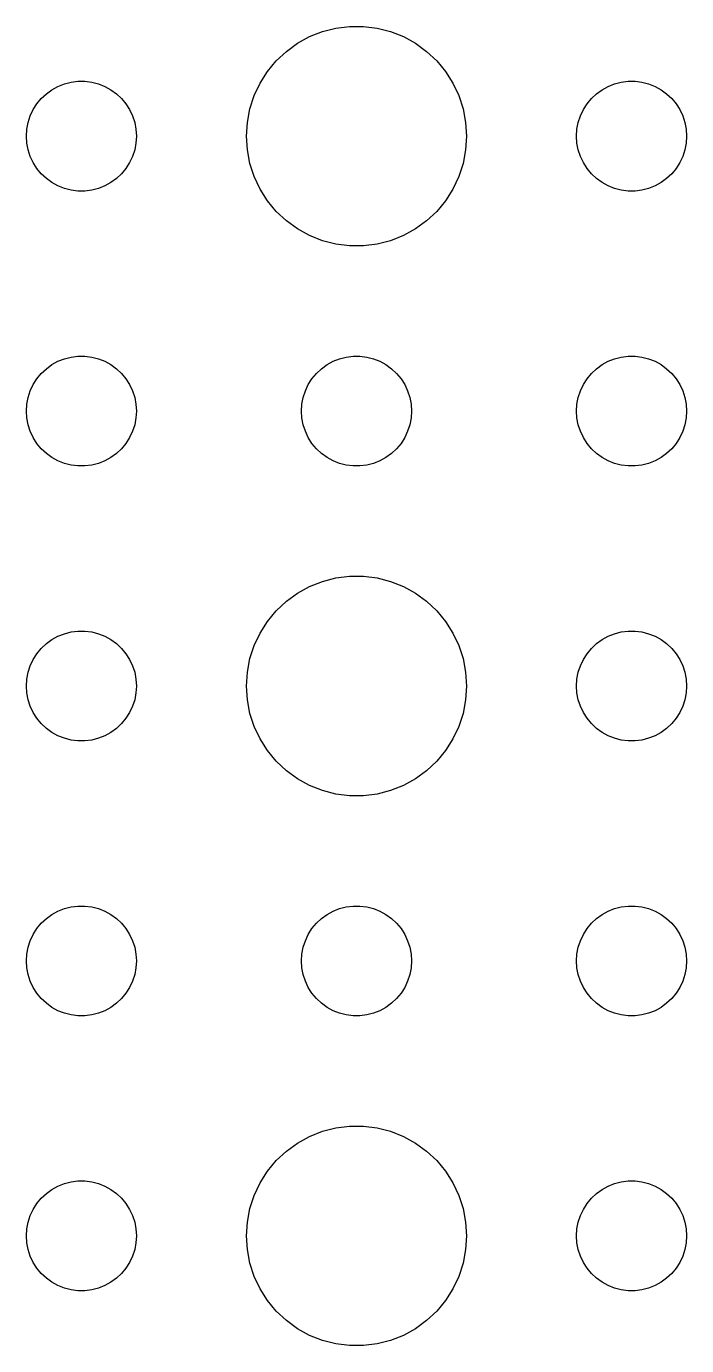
# Model space of a CAD drawing. Header units: metres. Extents: x -142 to 142, y -142 to 142.
# Drawn here: x -114 to -96, y -2.99 to 32.99 of the extents above; entities that cross this region are included whole.
import ezdxf

# ---------------------------------------------------------------- set-up
doc = ezdxf.new("R2010")
doc.units = ezdxf.units.M

msp = doc.modelspace()

# ---------------------------------------------------------------- linework, layer by layer
for p, q in [((-106.277, 32.7145), (-105.927, 32.8532)), ((-105.927, 32.8532), (-105.562, 32.9469)), ((-105.562, 32.9469), (-105.188, 32.9941)), ((-105.188, 32.9941), (-104.812, 32.9941)), ((-104.812, 32.9941), (-104.438, 32.9469)), ((-104.438, 32.9469), (-104.073, 32.8532)), ((-104.073, 32.8532), (-103.723, 32.7145)), ((-106.912, 32.3115), (-106.607, 32.533)), ((-106.607, 32.533), (-106.277, 32.7145)), ((-103.723, 32.7145), (-103.393, 32.533)), ((-103.393, 32.533), (-103.088, 32.3115)), ((-107.427, 31.7634), (-107.187, 32.0536)), ((-107.187, 32.0536), (-106.912, 32.3115)), ((-103.088, 32.3115), (-102.813, 32.0536)), ((-102.813, 32.0536), (-102.573, 31.7634)), ((-107.629, 31.4453), (-107.427, 31.7634)), ((-102.573, 31.7634), (-102.371, 31.4453)), ((-113.304, 31.2665), (-113.139, 31.3572)), ((-113.139, 31.3572), (-112.964, 31.4266)), ((-112.964, 31.4266), (-112.781, 31.4734)), ((-112.781, 31.4734), (-112.594, 31.497)), ((-112.594, 31.497), (-112.406, 31.497)), ((-112.406, 31.497), (-112.219, 31.4734)), ((-112.219, 31.4734), (-112.036, 31.4266)), ((-112.036, 31.4266), (-111.861, 31.3572)), ((-111.861, 31.3572), (-111.696, 31.2665)), ((-107.789, 31.1044), (-107.629, 31.4453)), ((-102.371, 31.4453), (-102.211, 31.1044)), ((-98.3037, 31.2665), (-98.1387, 31.3572)), ((-98.1387, 31.3572), (-97.9635, 31.4266)), ((-97.9635, 31.4266), (-97.7811, 31.4734)), ((-97.7811, 31.4734), (-97.5942, 31.497)), ((-97.5942, 31.497), (-97.4058, 31.497)), ((-97.4058, 31.497), (-97.2189, 31.4734)), ((-97.2189, 31.4734), (-97.0365, 31.4266)), ((-97.0365, 31.4266), (-96.8613, 31.3572)), ((-96.8613, 31.3572), (-96.6963, 31.2665)), ((-113.714, 30.8817), (-113.593, 31.0268)), ((-113.593, 31.0268), (-113.456, 31.1558)), ((-113.456, 31.1558), (-113.304, 31.2665)), ((-111.696, 31.2665), (-111.544, 31.1558)), ((-111.544, 31.1558), (-111.407, 31.0268)), ((-111.407, 31.0268), (-111.286, 30.8817)), ((-107.906, 30.7461), (-107.789, 31.1044)), ((-102.211, 31.1044), (-102.094, 30.7461)), ((-98.7135, 30.8817), (-98.5934, 31.0268)), ((-98.5934, 31.0268), (-98.4561, 31.1558)), ((-98.4561, 31.1558), (-98.3037, 31.2665)), ((-96.6963, 31.2665), (-96.5439, 31.1558)), ((-96.5439, 31.1558), (-96.4065, 31.0268)), ((-96.4065, 31.0268), (-96.2865, 30.8817)), ((-113.895, 30.5522), (-113.814, 30.7226)), ((-113.814, 30.7226), (-113.714, 30.8817)), ((-111.286, 30.8817), (-111.186, 30.7226)), ((-111.186, 30.7226), (-111.105, 30.5522)), ((-107.976, 30.376), (-107.906, 30.7461)), ((-102.094, 30.7461), (-102.024, 30.376)), ((-98.8947, 30.5522), (-98.8145, 30.7226)), ((-98.8145, 30.7226), (-98.7135, 30.8817)), ((-96.2865, 30.8817), (-96.1855, 30.7226)), ((-96.1855, 30.7226), (-96.1053, 30.5522)), ((-113.988, 30.188), (-113.953, 30.373)), ((-113.953, 30.373), (-113.895, 30.5522)), ((-111.105, 30.5522), (-111.047, 30.373)), ((-111.047, 30.373), (-111.012, 30.188)), ((-108, 30), (-107.976, 30.376)), ((-102.024, 30.376), (-102, 30)), ((-98.9882, 30.188), (-98.9529, 30.373)), ((-98.9529, 30.373), (-98.8947, 30.5522)), ((-96.1053, 30.5522), (-96.0471, 30.373)), ((-96.0471, 30.373), (-96.0118, 30.188)), ((-114, 30), (-113.988, 30.188)), ((-113.988, 29.812), (-114, 30)), ((-111.012, 30.188), (-111, 30)), ((-111, 30), (-111.012, 29.812)), ((-107.976, 29.624), (-108, 30)), ((-102, 30), (-102.024, 29.624)), ((-99, 30), (-98.9882, 30.188)), ((-98.9882, 29.812), (-99, 30)), ((-96.0118, 30.188), (-96, 30)), ((-96, 30), (-96.0118, 29.812)), ((-113.953, 29.627), (-113.988, 29.812)), ((-113.895, 29.4478), (-113.953, 29.627)), ((-111.047, 29.627), (-111.105, 29.4478)), ((-111.012, 29.812), (-111.047, 29.627)), ((-107.906, 29.2539), (-107.976, 29.624)), ((-102.024, 29.624), (-102.094, 29.2539)), ((-98.9529, 29.627), (-98.9882, 29.812)), ((-98.8947, 29.4478), (-98.9529, 29.627)), ((-96.0471, 29.627), (-96.1053, 29.4478)), ((-96.0118, 29.812), (-96.0471, 29.627)), ((-113.814, 29.2774), (-113.895, 29.4478)), ((-113.714, 29.1183), (-113.814, 29.2774)), ((-111.186, 29.2774), (-111.286, 29.1183)), ((-111.105, 29.4478), (-111.186, 29.2774)), ((-107.789, 28.8956), (-107.906, 29.2539)), ((-102.094, 29.2539), (-102.211, 28.8956)), ((-98.8145, 29.2774), (-98.8947, 29.4478)), ((-98.7135, 29.1183), (-98.8145, 29.2774)), ((-96.1855, 29.2774), (-96.2865, 29.1183)), ((-96.1053, 29.4478), (-96.1855, 29.2774)), ((-113.593, 28.9732), (-113.714, 29.1183)), ((-113.456, 28.8442), (-113.593, 28.9732)), ((-113.304, 28.7335), (-113.456, 28.8442)), ((-111.544, 28.8442), (-111.696, 28.7335)), ((-111.407, 28.9732), (-111.544, 28.8442)), ((-111.286, 29.1183), (-111.407, 28.9732)), ((-107.629, 28.5547), (-107.789, 28.8956)), ((-102.211, 28.8956), (-102.371, 28.5547)), ((-98.5934, 28.9732), (-98.7135, 29.1183)), ((-98.4561, 28.8442), (-98.5934, 28.9732)), ((-98.3037, 28.7335), (-98.4561, 28.8442)), ((-96.5439, 28.8442), (-96.6963, 28.7335)), ((-96.4065, 28.9732), (-96.5439, 28.8442)), ((-96.2865, 29.1183), (-96.4065, 28.9732)), ((-113.139, 28.6427), (-113.304, 28.7335)), ((-112.964, 28.5734), (-113.139, 28.6427)), ((-112.781, 28.5266), (-112.964, 28.5734)), ((-112.594, 28.503), (-112.781, 28.5266)), ((-112.406, 28.503), (-112.594, 28.503)), ((-112.219, 28.5266), (-112.406, 28.503)), ((-112.036, 28.5734), (-112.219, 28.5266)), ((-111.861, 28.6427), (-112.036, 28.5734)), ((-111.696, 28.7335), (-111.861, 28.6427)), ((-107.427, 28.2366), (-107.629, 28.5547)), ((-102.371, 28.5547), (-102.573, 28.2366)), ((-98.1387, 28.6427), (-98.3037, 28.7335)), ((-97.9635, 28.5734), (-98.1387, 28.6427)), ((-97.7811, 28.5266), (-97.9635, 28.5734)), ((-97.5942, 28.503), (-97.7811, 28.5266)), ((-97.4058, 28.503), (-97.5942, 28.503)), ((-97.2189, 28.5266), (-97.4058, 28.503)), ((-97.0365, 28.5734), (-97.2189, 28.5266)), ((-96.8613, 28.6427), (-97.0365, 28.5734)), ((-96.6963, 28.7335), (-96.8613, 28.6427)), ((-107.187, 27.9464), (-107.427, 28.2366)), ((-102.573, 28.2366), (-102.813, 27.9464)), ((-106.912, 27.6884), (-107.187, 27.9464)), ((-102.813, 27.9464), (-103.088, 27.6884)), ((-106.607, 27.467), (-106.912, 27.6884)), ((-106.277, 27.2855), (-106.607, 27.467)), ((-103.393, 27.467), (-103.723, 27.2855)), ((-103.088, 27.6884), (-103.393, 27.467)), ((-105.927, 27.1468), (-106.277, 27.2855)), ((-105.562, 27.0531), (-105.927, 27.1468)), ((-105.188, 27.0059), (-105.562, 27.0531)), ((-104.812, 27.0059), (-105.188, 27.0059)), ((-104.438, 27.0531), (-104.812, 27.0059)), ((-104.073, 27.1468), (-104.438, 27.0531)), ((-103.723, 27.2855), (-104.073, 27.1468)), ((-113.456, 23.6558), (-113.304, 23.7665)), ((-113.304, 23.7665), (-113.139, 23.8572)), ((-113.139, 23.8572), (-112.964, 23.9266)), ((-112.964, 23.9266), (-112.781, 23.9734)), ((-112.781, 23.9734), (-112.594, 23.997)), ((-112.594, 23.997), (-112.406, 23.997)), ((-112.406, 23.997), (-112.219, 23.9734)), ((-112.219, 23.9734), (-112.036, 23.9266)), ((-112.036, 23.9266), (-111.861, 23.8572)), ((-111.861, 23.8572), (-111.696, 23.7665)), ((-111.696, 23.7665), (-111.544, 23.6558)), ((-105.956, 23.6558), (-105.804, 23.7665)), ((-105.804, 23.7665), (-105.639, 23.8572)), ((-105.639, 23.8572), (-105.464, 23.9266)), ((-105.464, 23.9266), (-105.281, 23.9734)), ((-105.281, 23.9734), (-105.094, 23.997)), ((-105.094, 23.997), (-104.906, 23.997)), ((-104.906, 23.997), (-104.719, 23.9734)), ((-104.719, 23.9734), (-104.536, 23.9266)), ((-104.536, 23.9266), (-104.361, 23.8572)), ((-104.361, 23.8572), (-104.196, 23.7665)), ((-104.196, 23.7665), (-104.044, 23.6558)), ((-98.4561, 23.6558), (-98.3037, 23.7665)), ((-98.3037, 23.7665), (-98.1387, 23.8572)), ((-98.1387, 23.8572), (-97.9635, 23.9266)), ((-97.9635, 23.9266), (-97.7811, 23.9734)), ((-97.7811, 23.9734), (-97.5942, 23.997)), ((-97.5942, 23.997), (-97.4058, 23.997)), ((-97.4058, 23.997), (-97.2189, 23.9734)), ((-97.2189, 23.9734), (-97.0365, 23.9266)), ((-97.0365, 23.9266), (-96.8613, 23.8572)), ((-96.8613, 23.8572), (-96.6963, 23.7665)), ((-96.6963, 23.7665), (-96.5439, 23.6558)), ((-113.714, 23.3817), (-113.593, 23.5268)), ((-113.593, 23.5268), (-113.456, 23.6558)), ((-111.544, 23.6558), (-111.407, 23.5268)), ((-111.407, 23.5268), (-111.286, 23.3817)), ((-106.214, 23.3817), (-106.093, 23.5268)), ((-106.093, 23.5268), (-105.956, 23.6558)), ((-104.044, 23.6558), (-103.907, 23.5268)), ((-103.907, 23.5268), (-103.786, 23.3817)), ((-98.7135, 23.3817), (-98.5934, 23.5268)), ((-98.5934, 23.5268), (-98.4561, 23.6558)), ((-96.5439, 23.6558), (-96.4065, 23.5268)), ((-96.4065, 23.5268), (-96.2865, 23.3817)), ((-113.953, 22.873), (-113.895, 23.0522)), ((-113.895, 23.0522), (-113.814, 23.2226)), ((-113.814, 23.2226), (-113.714, 23.3817)), ((-111.286, 23.3817), (-111.186, 23.2226)), ((-111.186, 23.2226), (-111.105, 23.0522)), ((-111.105, 23.0522), (-111.047, 22.873)), ((-106.453, 22.873), (-106.395, 23.0522)), ((-106.395, 23.0522), (-106.314, 23.2226)), ((-106.314, 23.2226), (-106.214, 23.3817)), ((-103.786, 23.3817), (-103.686, 23.2226)), ((-103.686, 23.2226), (-103.605, 23.0522)), ((-103.605, 23.0522), (-103.547, 22.873)), ((-98.9529, 22.873), (-98.8947, 23.0522)), ((-98.8947, 23.0522), (-98.8145, 23.2226)), ((-98.8145, 23.2226), (-98.7135, 23.3817)), ((-96.2865, 23.3817), (-96.1855, 23.2226)), ((-96.1855, 23.2226), (-96.1053, 23.0522)), ((-96.1053, 23.0522), (-96.0471, 22.873)), ((-114, 22.5), (-113.988, 22.688)), ((-113.988, 22.688), (-113.953, 22.873)), ((-111.047, 22.873), (-111.012, 22.688)), ((-111.012, 22.688), (-111, 22.5)), ((-106.5, 22.5), (-106.488, 22.688)), ((-106.488, 22.688), (-106.453, 22.873)), ((-103.547, 22.873), (-103.512, 22.688)), ((-103.512, 22.688), (-103.5, 22.5)), ((-99, 22.5), (-98.9882, 22.688)), ((-98.9882, 22.688), (-98.9529, 22.873)), ((-96.0471, 22.873), (-96.0118, 22.688)), ((-96.0118, 22.688), (-96, 22.5)), ((-113.988, 22.312), (-114, 22.5)), ((-111, 22.5), (-111.012, 22.312)), ((-106.488, 22.312), (-106.5, 22.5)), ((-103.5, 22.5), (-103.512, 22.312)), ((-98.9882, 22.312), (-99, 22.5)), ((-96, 22.5), (-96.0118, 22.312)), ((-113.953, 22.127), (-113.988, 22.312)), ((-113.895, 21.9478), (-113.953, 22.127)), ((-111.047, 22.127), (-111.105, 21.9478)), ((-111.012, 22.312), (-111.047, 22.127)), ((-106.453, 22.127), (-106.488, 22.312)), ((-106.395, 21.9478), (-106.453, 22.127)), ((-103.547, 22.127), (-103.605, 21.9478)), ((-103.512, 22.312), (-103.547, 22.127)), ((-98.9529, 22.127), (-98.9882, 22.312)), ((-98.8947, 21.9478), (-98.9529, 22.127)), ((-96.0471, 22.127), (-96.1053, 21.9478)), ((-96.0118, 22.312), (-96.0471, 22.127)), ((-113.814, 21.7774), (-113.895, 21.9478)), ((-113.714, 21.6183), (-113.814, 21.7774)), ((-113.593, 21.4732), (-113.714, 21.6183)), ((-111.286, 21.6183), (-111.407, 21.4732)), ((-111.186, 21.7774), (-111.286, 21.6183)), ((-111.105, 21.9478), (-111.186, 21.7774)), ((-106.314, 21.7774), (-106.395, 21.9478)), ((-106.214, 21.6183), (-106.314, 21.7774)), ((-106.093, 21.4732), (-106.214, 21.6183)), ((-103.786, 21.6183), (-103.907, 21.4732)), ((-103.686, 21.7774), (-103.786, 21.6183)), ((-103.605, 21.9478), (-103.686, 21.7774)), ((-98.8145, 21.7774), (-98.8947, 21.9478)), ((-98.7135, 21.6183), (-98.8145, 21.7774)), ((-98.5934, 21.4732), (-98.7135, 21.6183)), ((-96.2865, 21.6183), (-96.4065, 21.4732)), ((-96.1855, 21.7774), (-96.2865, 21.6183)), ((-96.1053, 21.9478), (-96.1855, 21.7774)), ((-113.456, 21.3442), (-113.593, 21.4732)), ((-113.304, 21.2335), (-113.456, 21.3442)), ((-113.139, 21.1427), (-113.304, 21.2335)), ((-111.696, 21.2335), (-111.861, 21.1427)), ((-111.544, 21.3442), (-111.696, 21.2335)), ((-111.407, 21.4732), (-111.544, 21.3442)), ((-105.956, 21.3442), (-106.093, 21.4732)), ((-105.804, 21.2335), (-105.956, 21.3442)), ((-105.639, 21.1427), (-105.804, 21.2335)), ((-104.196, 21.2335), (-104.361, 21.1427)), ((-104.044, 21.3442), (-104.196, 21.2335)), ((-103.907, 21.4732), (-104.044, 21.3442)), ((-98.4561, 21.3442), (-98.5934, 21.4732)), ((-98.3037, 21.2335), (-98.4561, 21.3442)), ((-98.1387, 21.1427), (-98.3037, 21.2335)), ((-96.6963, 21.2335), (-96.8613, 21.1427)), ((-96.5439, 21.3442), (-96.6963, 21.2335)), ((-96.4065, 21.4732), (-96.5439, 21.3442)), ((-112.964, 21.0734), (-113.139, 21.1427)), ((-112.781, 21.0266), (-112.964, 21.0734)), ((-112.594, 21.003), (-112.781, 21.0266)), ((-112.406, 21.003), (-112.594, 21.003)), ((-112.219, 21.0266), (-112.406, 21.003)), ((-112.036, 21.0734), (-112.219, 21.0266)), ((-111.861, 21.1427), (-112.036, 21.0734)), ((-105.464, 21.0734), (-105.639, 21.1427)), ((-105.281, 21.0266), (-105.464, 21.0734)), ((-105.094, 21.003), (-105.281, 21.0266)), ((-104.906, 21.003), (-105.094, 21.003)), ((-104.719, 21.0266), (-104.906, 21.003)), ((-104.536, 21.0734), (-104.719, 21.0266)), ((-104.361, 21.1427), (-104.536, 21.0734)), ((-97.9635, 21.0734), (-98.1387, 21.1427)), ((-97.7811, 21.0266), (-97.9635, 21.0734)), ((-97.5942, 21.003), (-97.7811, 21.0266)), ((-97.4058, 21.003), (-97.5942, 21.003)), ((-97.2189, 21.0266), (-97.4058, 21.003)), ((-97.0365, 21.0734), (-97.2189, 21.0266)), ((-96.8613, 21.1427), (-97.0365, 21.0734)), ((-105.562, 17.9469), (-105.188, 17.9941)), ((-105.188, 17.9941), (-104.812, 17.9941)), ((-104.812, 17.9941), (-104.438, 17.9469)), ((-106.607, 17.533), (-106.277, 17.7145)), ((-106.277, 17.7145), (-105.927, 17.8532)), ((-105.927, 17.8532), (-105.562, 17.9469)), ((-104.438, 17.9469), (-104.073, 17.8532)), ((-104.073, 17.8532), (-103.723, 17.7145)), ((-103.723, 17.7145), (-103.393, 17.533)), ((-107.187, 17.0536), (-106.912, 17.3115)), ((-106.912, 17.3115), (-106.607, 17.533)), ((-103.393, 17.533), (-103.088, 17.3115)), ((-103.088, 17.3115), (-102.813, 17.0536)), ((-107.427, 16.7634), (-107.187, 17.0536)), ((-102.813, 17.0536), (-102.573, 16.7634)), ((-107.629, 16.4453), (-107.427, 16.7634)), ((-102.573, 16.7634), (-102.371, 16.4453)), ((-113.456, 16.1558), (-113.304, 16.2665)), ((-113.304, 16.2665), (-113.139, 16.3572)), ((-113.139, 16.3572), (-112.964, 16.4266)), ((-112.964, 16.4266), (-112.781, 16.4734)), ((-112.781, 16.4734), (-112.594, 16.497)), ((-112.594, 16.497), (-112.406, 16.497)), ((-112.406, 16.497), (-112.219, 16.4734)), ((-112.219, 16.4734), (-112.036, 16.4266)), ((-112.036, 16.4266), (-111.861, 16.3572)), ((-111.861, 16.3572), (-111.696, 16.2665)), ((-111.696, 16.2665), (-111.544, 16.1558)), ((-107.789, 16.1044), (-107.629, 16.4453)), ((-102.371, 16.4453), (-102.211, 16.1044)), ((-98.4561, 16.1558), (-98.3037, 16.2665)), ((-98.3037, 16.2665), (-98.1387, 16.3572)), ((-98.1387, 16.3572), (-97.9635, 16.4266)), ((-97.9635, 16.4266), (-97.7811, 16.4734)), ((-97.7811, 16.4734), (-97.5942, 16.497)), ((-97.5942, 16.497), (-97.4058, 16.497)), ((-97.4058, 16.497), (-97.2189, 16.4734)), ((-97.2189, 16.4734), (-97.0365, 16.4266)), ((-97.0365, 16.4266), (-96.8613, 16.3572)), ((-96.8613, 16.3572), (-96.6963, 16.2665)), ((-96.6963, 16.2665), (-96.5439, 16.1558)), ((-113.814, 15.7226), (-113.714, 15.8817)), ((-113.714, 15.8817), (-113.593, 16.0268)), ((-113.593, 16.0268), (-113.456, 16.1558)), ((-111.544, 16.1558), (-111.407, 16.0268)), ((-111.407, 16.0268), (-111.286, 15.8817)), ((-111.286, 15.8817), (-111.186, 15.7226)), ((-107.906, 15.7461), (-107.789, 16.1044)), ((-102.211, 16.1044), (-102.094, 15.7461)), ((-98.8145, 15.7226), (-98.7135, 15.8817)), ((-98.7135, 15.8817), (-98.5934, 16.0268)), ((-98.5934, 16.0268), (-98.4561, 16.1558)), ((-96.5439, 16.1558), (-96.4065, 16.0268)), ((-96.4065, 16.0268), (-96.2865, 15.8817)), ((-96.2865, 15.8817), (-96.1855, 15.7226)), ((-113.953, 15.373), (-113.895, 15.5522)), ((-113.895, 15.5522), (-113.814, 15.7226)), ((-111.186, 15.7226), (-111.105, 15.5522)), ((-111.105, 15.5522), (-111.047, 15.373)), ((-107.976, 15.376), (-107.906, 15.7461)), ((-102.094, 15.7461), (-102.024, 15.376)), ((-98.9529, 15.373), (-98.8947, 15.5522)), ((-98.8947, 15.5522), (-98.8145, 15.7226)), ((-96.1855, 15.7226), (-96.1053, 15.5522)), ((-96.1053, 15.5522), (-96.0471, 15.373)), ((-114, 15), (-113.988, 15.188)), ((-113.988, 15.188), (-113.953, 15.373)), ((-111.047, 15.373), (-111.012, 15.188)), ((-111.012, 15.188), (-111, 15)), ((-108, 15), (-107.976, 15.376)), ((-102.024, 15.376), (-102, 15)), ((-99, 15), (-98.9882, 15.188)), ((-98.9882, 15.188), (-98.9529, 15.373)), ((-96.0471, 15.373), (-96.0118, 15.188)), ((-96.0118, 15.188), (-96, 15)), ((-113.988, 14.812), (-114, 15)), ((-113.953, 14.627), (-113.988, 14.812)), ((-111.012, 14.812), (-111.047, 14.627)), ((-111, 15), (-111.012, 14.812)), ((-107.976, 14.624), (-108, 15)), ((-102, 15), (-102.024, 14.624)), ((-98.9882, 14.812), (-99, 15)), ((-98.9529, 14.627), (-98.9882, 14.812)), ((-96.0118, 14.812), (-96.0471, 14.627)), ((-96, 15), (-96.0118, 14.812)), ((-113.895, 14.4478), (-113.953, 14.627)), ((-113.814, 14.2774), (-113.895, 14.4478)), ((-111.105, 14.4478), (-111.186, 14.2774)), ((-111.047, 14.627), (-111.105, 14.4478)), ((-107.906, 14.2539), (-107.976, 14.624)), ((-102.024, 14.624), (-102.094, 14.2539)), ((-98.8947, 14.4478), (-98.9529, 14.627)), ((-98.8145, 14.2774), (-98.8947, 14.4478)), ((-96.1053, 14.4478), (-96.1855, 14.2774)), ((-96.0471, 14.627), (-96.1053, 14.4478)), ((-113.714, 14.1183), (-113.814, 14.2774)), ((-113.593, 13.9732), (-113.714, 14.1183)), ((-111.286, 14.1183), (-111.407, 13.9732)), ((-111.186, 14.2774), (-111.286, 14.1183)), ((-107.789, 13.8956), (-107.906, 14.2539)), ((-102.094, 14.2539), (-102.211, 13.8956)), ((-98.7135, 14.1183), (-98.8145, 14.2774)), ((-98.5934, 13.9732), (-98.7135, 14.1183)), ((-96.2865, 14.1183), (-96.4065, 13.9732)), ((-96.1855, 14.2774), (-96.2865, 14.1183)), ((-113.456, 13.8442), (-113.593, 13.9732)), ((-113.304, 13.7335), (-113.456, 13.8442)), ((-113.139, 13.6427), (-113.304, 13.7335)), ((-111.696, 13.7335), (-111.861, 13.6427)), ((-111.544, 13.8442), (-111.696, 13.7335)), ((-111.407, 13.9732), (-111.544, 13.8442)), ((-107.629, 13.5547), (-107.789, 13.8956)), ((-102.211, 13.8956), (-102.371, 13.5547)), ((-98.4561, 13.8442), (-98.5934, 13.9732)), ((-98.3037, 13.7335), (-98.4561, 13.8442)), ((-98.1387, 13.6427), (-98.3037, 13.7335)), ((-96.6963, 13.7335), (-96.8613, 13.6427)), ((-96.5439, 13.8442), (-96.6963, 13.7335)), ((-96.4065, 13.9732), (-96.5439, 13.8442)), ((-112.964, 13.5734), (-113.139, 13.6427)), ((-112.781, 13.5266), (-112.964, 13.5734)), ((-112.594, 13.5029), (-112.781, 13.5266)), ((-112.406, 13.5029), (-112.594, 13.5029)), ((-112.219, 13.5266), (-112.406, 13.5029)), ((-112.036, 13.5734), (-112.219, 13.5266)), ((-111.861, 13.6427), (-112.036, 13.5734)), ((-107.427, 13.2366), (-107.629, 13.5547)), ((-102.371, 13.5547), (-102.573, 13.2366)), ((-97.9635, 13.5734), (-98.1387, 13.6427)), ((-97.7811, 13.5266), (-97.9635, 13.5734)), ((-97.5942, 13.5029), (-97.7811, 13.5266)), ((-97.4058, 13.5029), (-97.5942, 13.5029)), ((-97.2189, 13.5266), (-97.4058, 13.5029)), ((-97.0365, 13.5734), (-97.2189, 13.5266)), ((-96.8613, 13.6427), (-97.0365, 13.5734)), ((-107.187, 12.9464), (-107.427, 13.2366)), ((-102.573, 13.2366), (-102.813, 12.9464)), ((-106.912, 12.6884), (-107.187, 12.9464)), ((-106.607, 12.467), (-106.912, 12.6884)), ((-103.088, 12.6884), (-103.393, 12.467)), ((-102.813, 12.9464), (-103.088, 12.6884)), ((-106.277, 12.2855), (-106.607, 12.467)), ((-105.927, 12.1468), (-106.277, 12.2855)), ((-103.723, 12.2855), (-104.073, 12.1468)), ((-103.393, 12.467), (-103.723, 12.2855)), ((-105.562, 12.0531), (-105.927, 12.1468)), ((-105.188, 12.0059), (-105.562, 12.0531)), ((-104.812, 12.0059), (-105.188, 12.0059)), ((-104.438, 12.0531), (-104.812, 12.0059)), ((-104.073, 12.1468), (-104.438, 12.0531)), ((-113.593, 8.52681), (-113.456, 8.65576)), ((-113.456, 8.65576), (-113.304, 8.76648)), ((-113.304, 8.76648), (-113.139, 8.85724)), ((-113.139, 8.85724), (-112.964, 8.92657)), ((-112.964, 8.92657), (-112.781, 8.97342)), ((-112.781, 8.97342), (-112.594, 8.99704)), ((-112.594, 8.99704), (-112.406, 8.99704)), ((-112.406, 8.99704), (-112.219, 8.97342)), ((-112.219, 8.97342), (-112.036, 8.92657)), ((-112.036, 8.92657), (-111.861, 8.85724)), ((-111.861, 8.85724), (-111.696, 8.76648)), ((-111.696, 8.76648), (-111.544, 8.65576)), ((-111.544, 8.65576), (-111.407, 8.52681)), ((-106.093, 8.52681), (-105.956, 8.65576)), ((-105.956, 8.65576), (-105.804, 8.76648)), ((-105.804, 8.76648), (-105.639, 8.85724)), ((-105.639, 8.85724), (-105.464, 8.92657)), ((-105.464, 8.92657), (-105.281, 8.97342)), ((-105.281, 8.97342), (-105.094, 8.99704)), ((-105.094, 8.99704), (-104.906, 8.99704)), ((-104.906, 8.99704), (-104.719, 8.97342)), ((-104.719, 8.97342), (-104.536, 8.92657)), ((-104.536, 8.92657), (-104.361, 8.85724)), ((-104.361, 8.85724), (-104.196, 8.76648)), ((-104.196, 8.76648), (-104.044, 8.65576)), ((-104.044, 8.65576), (-103.907, 8.52681)), ((-98.5934, 8.52681), (-98.4561, 8.65576)), ((-98.4561, 8.65576), (-98.3037, 8.76648)), ((-98.3037, 8.76648), (-98.1387, 8.85724)), ((-98.1387, 8.85724), (-97.9635, 8.92657)), ((-97.9635, 8.92657), (-97.7811, 8.97342)), ((-97.7811, 8.97342), (-97.5942, 8.99704)), ((-97.5942, 8.99704), (-97.4058, 8.99704)), ((-97.4058, 8.99704), (-97.2189, 8.97342)), ((-97.2189, 8.97342), (-97.0365, 8.92657)), ((-97.0365, 8.92657), (-96.8613, 8.85724)), ((-96.8613, 8.85724), (-96.6963, 8.76648)), ((-96.6963, 8.76648), (-96.5439, 8.65576)), ((-96.5439, 8.65576), (-96.4065, 8.52681)), ((-113.814, 8.22263), (-113.714, 8.38167)), ((-113.714, 8.38167), (-113.593, 8.52681)), ((-111.407, 8.52681), (-111.286, 8.38167)), ((-111.286, 8.38167), (-111.186, 8.22263)), ((-106.314, 8.22263), (-106.214, 8.38167)), ((-106.214, 8.38167), (-106.093, 8.52681)), ((-103.907, 8.52681), (-103.786, 8.38167)), ((-103.786, 8.38167), (-103.686, 8.22263)), ((-98.8145, 8.22263), (-98.7135, 8.38167)), ((-98.7135, 8.38167), (-98.5934, 8.52681)), ((-96.4065, 8.52681), (-96.2865, 8.38167)), ((-96.2865, 8.38167), (-96.1855, 8.22263)), ((-113.953, 7.87303), (-113.895, 8.05219)), ((-113.895, 8.05219), (-113.814, 8.22263)), ((-111.186, 8.22263), (-111.105, 8.05219)), ((-111.105, 8.05219), (-111.047, 7.87303)), ((-106.453, 7.87303), (-106.395, 8.05219)), ((-106.395, 8.05219), (-106.314, 8.22263)), ((-103.686, 8.22263), (-103.605, 8.05219)), ((-103.605, 8.05219), (-103.547, 7.87303)), ((-98.9529, 7.87303), (-98.8947, 8.05219)), ((-98.8947, 8.05219), (-98.8145, 8.22263)), ((-96.1855, 8.22263), (-96.1053, 8.05219)), ((-96.1053, 8.05219), (-96.0471, 7.87303)), ((-114, 7.5), (-113.988, 7.68799)), ((-113.988, 7.68799), (-113.953, 7.87303)), ((-111.047, 7.87303), (-111.012, 7.68799)), ((-111.012, 7.68799), (-111, 7.5)), ((-106.5, 7.5), (-106.488, 7.68799)), ((-106.488, 7.68799), (-106.453, 7.87303)), ((-103.547, 7.87303), (-103.512, 7.68799)), ((-103.512, 7.68799), (-103.5, 7.5)), ((-99, 7.5), (-98.9882, 7.68799)), ((-98.9882, 7.68799), (-98.9529, 7.87303)), ((-96.0471, 7.87303), (-96.0118, 7.68799)), ((-96.0118, 7.68799), (-96, 7.5)), ((-113.988, 7.312), (-114, 7.5)), ((-113.953, 7.12695), (-113.988, 7.312)), ((-111.012, 7.312), (-111.047, 7.12695)), ((-111, 7.5), (-111.012, 7.312)), ((-106.488, 7.312), (-106.5, 7.5)), ((-106.453, 7.12695), (-106.488, 7.312)), ((-103.512, 7.312), (-103.547, 7.12695)), ((-103.5, 7.5), (-103.512, 7.312)), ((-98.9882, 7.312), (-99, 7.5)), ((-98.9529, 7.12695), (-98.9882, 7.312)), ((-96.0118, 7.312), (-96.0471, 7.12695)), ((-96, 7.5), (-96.0118, 7.312)), ((-113.895, 6.9478), (-113.953, 7.12695)), ((-113.814, 6.77736), (-113.895, 6.9478)), ((-111.105, 6.9478), (-111.186, 6.77736)), ((-111.047, 7.12695), (-111.105, 6.9478)), ((-106.395, 6.9478), (-106.453, 7.12695)), ((-106.314, 6.77736), (-106.395, 6.9478)), ((-103.605, 6.9478), (-103.686, 6.77736)), ((-103.547, 7.12695), (-103.605, 6.9478)), ((-98.8947, 6.9478), (-98.9529, 7.12695)), ((-98.8145, 6.77736), (-98.8947, 6.9478)), ((-96.1053, 6.9478), (-96.1855, 6.77736)), ((-96.0471, 7.12695), (-96.1053, 6.9478)), ((-113.714, 6.61832), (-113.814, 6.77736)), ((-113.593, 6.47318), (-113.714, 6.61832)), ((-111.286, 6.61832), (-111.407, 6.47318)), ((-111.186, 6.77736), (-111.286, 6.61832)), ((-106.214, 6.61832), (-106.314, 6.77736)), ((-106.093, 6.47318), (-106.214, 6.61832)), ((-103.786, 6.61832), (-103.907, 6.47318)), ((-103.686, 6.77736), (-103.786, 6.61832)), ((-98.7135, 6.61832), (-98.8145, 6.77736)), ((-98.5934, 6.47318), (-98.7135, 6.61832)), ((-96.2865, 6.61832), (-96.4065, 6.47318)), ((-96.1855, 6.77736), (-96.2865, 6.61832)), ((-113.456, 6.34422), (-113.593, 6.47318)), ((-113.304, 6.23351), (-113.456, 6.34422)), ((-113.139, 6.14275), (-113.304, 6.23351)), ((-112.964, 6.07341), (-113.139, 6.14275)), ((-111.861, 6.14275), (-112.036, 6.07341)), ((-111.696, 6.23351), (-111.861, 6.14275)), ((-111.544, 6.34422), (-111.696, 6.23351)), ((-111.407, 6.47318), (-111.544, 6.34422)), ((-105.956, 6.34422), (-106.093, 6.47318)), ((-105.804, 6.23351), (-105.956, 6.34422)), ((-105.639, 6.14275), (-105.804, 6.23351)), ((-105.464, 6.07341), (-105.639, 6.14275)), ((-104.361, 6.14275), (-104.536, 6.07341)), ((-104.196, 6.23351), (-104.361, 6.14275)), ((-104.044, 6.34422), (-104.196, 6.23351)), ((-103.907, 6.47318), (-104.044, 6.34422)), ((-98.4561, 6.34422), (-98.5934, 6.47318)), ((-98.3037, 6.23351), (-98.4561, 6.34422)), ((-98.1387, 6.14275), (-98.3037, 6.23351)), ((-97.9635, 6.07341), (-98.1387, 6.14275)), ((-96.8613, 6.14275), (-97.0365, 6.07341)), ((-96.6963, 6.23351), (-96.8613, 6.14275)), ((-96.5439, 6.34422), (-96.6963, 6.23351)), ((-96.4065, 6.47318), (-96.5439, 6.34422)), ((-112.781, 6.02657), (-112.964, 6.07341)), ((-112.594, 6.00294), (-112.781, 6.02657)), ((-112.406, 6.00294), (-112.594, 6.00294)), ((-112.219, 6.02657), (-112.406, 6.00294)), ((-112.036, 6.07341), (-112.219, 6.02657)), ((-105.281, 6.02657), (-105.464, 6.07341)), ((-105.094, 6.00294), (-105.281, 6.02657)), ((-104.906, 6.00294), (-105.094, 6.00294)), ((-104.719, 6.02657), (-104.906, 6.00294)), ((-104.536, 6.07341), (-104.719, 6.02657)), ((-97.7811, 6.02657), (-97.9635, 6.07341)), ((-97.5942, 6.00294), (-97.7811, 6.02657)), ((-97.4058, 6.00294), (-97.5942, 6.00294)), ((-97.2189, 6.02657), (-97.4058, 6.00294)), ((-97.0365, 6.07341), (-97.2189, 6.02657)), ((-105.927, 2.85316), (-105.562, 2.94685)), ((-105.562, 2.94685), (-105.188, 2.99408)), ((-105.188, 2.99408), (-104.812, 2.99408)), ((-104.812, 2.99408), (-104.438, 2.94685)), ((-104.438, 2.94685), (-104.073, 2.85316)), ((-106.912, 2.31154), (-106.607, 2.53297)), ((-106.607, 2.53297), (-106.277, 2.71448)), ((-106.277, 2.71448), (-105.927, 2.85316)), ((-104.073, 2.85316), (-103.723, 2.71448)), ((-103.723, 2.71448), (-103.393, 2.53297)), ((-103.393, 2.53297), (-103.088, 2.31154)), ((-107.187, 2.05363), (-106.912, 2.31154)), ((-103.088, 2.31154), (-102.813, 2.05363)), ((-107.427, 1.76335), (-107.187, 2.05363)), ((-102.813, 2.05363), (-102.573, 1.76335)), ((-112.964, 1.42657), (-112.781, 1.47342)), ((-112.781, 1.47342), (-112.594, 1.49704)), ((-112.594, 1.49704), (-112.406, 1.49704)), ((-112.406, 1.49704), (-112.219, 1.47342)), ((-112.219, 1.47342), (-112.036, 1.42657)), ((-107.789, 1.10437), (-107.629, 1.44525)), ((-107.629, 1.44525), (-107.427, 1.76335)), ((-102.573, 1.76335), (-102.371, 1.44525)), ((-102.371, 1.44525), (-102.211, 1.10437)), ((-97.9635, 1.42657), (-97.7811, 1.47342)), ((-97.7811, 1.47342), (-97.5942, 1.49704)), ((-97.5942, 1.49704), (-97.4058, 1.49704)), ((-97.4058, 1.49704), (-97.2189, 1.47342)), ((-97.2189, 1.47342), (-97.0365, 1.42657)), ((-113.593, 1.02681), (-113.456, 1.15576)), ((-113.456, 1.15576), (-113.304, 1.26648)), ((-113.304, 1.26648), (-113.139, 1.35724)), ((-113.139, 1.35724), (-112.964, 1.42657)), ((-112.036, 1.42657), (-111.861, 1.35724)), ((-111.861, 1.35724), (-111.696, 1.26648)), ((-111.696, 1.26648), (-111.544, 1.15576)), ((-111.544, 1.15576), (-111.407, 1.02681)), ((-107.906, 0.74606), (-107.789, 1.10437)), ((-102.211, 1.10437), (-102.094, 0.74606)), ((-98.5934, 1.02681), (-98.4561, 1.15576)), ((-98.4561, 1.15576), (-98.3037, 1.26648)), ((-98.3037, 1.26648), (-98.1387, 1.35724)), ((-98.1387, 1.35724), (-97.9635, 1.42657)), ((-97.0365, 1.42657), (-96.8613, 1.35724)), ((-96.8613, 1.35724), (-96.6963, 1.26648)), ((-96.6963, 1.26648), (-96.5439, 1.15576)), ((-96.5439, 1.15576), (-96.4065, 1.02681)), ((-113.895, 0.55219), (-113.814, 0.72263)), ((-113.814, 0.72263), (-113.714, 0.88167)), ((-113.714, 0.88167), (-113.593, 1.02681)), ((-111.407, 1.02681), (-111.286, 0.88167)), ((-111.286, 0.88167), (-111.186, 0.72263)), ((-111.186, 0.72263), (-111.105, 0.55219)), ((-107.976, 0.37599), (-107.906, 0.74606)), ((-102.094, 0.74606), (-102.024, 0.37599)), ((-98.8947, 0.55219), (-98.8145, 0.72263)), ((-98.8145, 0.72263), (-98.7135, 0.88167)), ((-98.7135, 0.88167), (-98.5934, 1.02681)), ((-96.4065, 1.02681), (-96.2865, 0.88167)), ((-96.2865, 0.88167), (-96.1855, 0.72263)), ((-96.1855, 0.72263), (-96.1053, 0.55219)), ((-113.988, 0.18799), (-113.953, 0.37303)), ((-113.953, 0.37303), (-113.895, 0.55219)), ((-111.105, 0.55219), (-111.047, 0.37303)), ((-111.047, 0.37303), (-111.012, 0.18799)), ((-108, 0), (-107.976, 0.37599)), ((-102.024, 0.37599), (-102, 0)), ((-98.9882, 0.18799), (-98.9529, 0.37303)), ((-98.9529, 0.37303), (-98.8947, 0.55219)), ((-96.1053, 0.55219), (-96.0471, 0.37303)), ((-96.0471, 0.37303), (-96.0118, 0.18799)), ((-114, 0), (-113.988, 0.18799)), ((-113.988, -0.18799), (-114, 0)), ((-111.012, 0.18799), (-111, 0)), ((-111, 0), (-111.012, -0.18799)), ((-107.976, -0.37599), (-108, 0)), ((-102, 0), (-102.024, -0.37599)), ((-99, 0), (-98.9882, 0.18799)), ((-98.9882, -0.18799), (-99, 0)), ((-96.0118, 0.18799), (-96, 0)), ((-96, 0), (-96.0118, -0.18799)), ((-113.953, -0.37303), (-113.988, -0.18799)), ((-111.012, -0.18799), (-111.047, -0.37303)), ((-98.9529, -0.37303), (-98.9882, -0.18799)), ((-96.0118, -0.18799), (-96.0471, -0.37303)), ((-113.895, -0.55219), (-113.953, -0.37303)), ((-113.814, -0.72263), (-113.895, -0.55219)), ((-111.105, -0.55219), (-111.186, -0.72263)), ((-111.047, -0.37303), (-111.105, -0.55219)), ((-107.906, -0.74606), (-107.976, -0.37599)), ((-102.024, -0.37599), (-102.094, -0.74606)), ((-98.8947, -0.55219), (-98.9529, -0.37303)), ((-98.8145, -0.72263), (-98.8947, -0.55219)), ((-96.1053, -0.55219), (-96.1855, -0.72263)), ((-96.0471, -0.37303), (-96.1053, -0.55219)), ((-113.714, -0.88167), (-113.814, -0.72263)), ((-113.593, -1.02681), (-113.714, -0.88167)), ((-113.456, -1.15576), (-113.593, -1.02681)), ((-111.407, -1.02681), (-111.544, -1.15576)), ((-111.286, -0.88167), (-111.407, -1.02681)), ((-111.186, -0.72263), (-111.286, -0.88167)), ((-107.789, -1.10437), (-107.906, -0.74606)), ((-102.094, -0.74606), (-102.211, -1.10437)), ((-98.7135, -0.88167), (-98.8145, -0.72263)), ((-98.5934, -1.02681), (-98.7135, -0.88167)), ((-98.4561, -1.15576), (-98.5934, -1.02681)), ((-96.4065, -1.02681), (-96.5439, -1.15576)), ((-96.2865, -0.88167), (-96.4065, -1.02681)), ((-96.1855, -0.72263), (-96.2865, -0.88167)), ((-113.304, -1.26648), (-113.456, -1.15576)), ((-113.139, -1.35724), (-113.304, -1.26648)), ((-112.964, -1.42657), (-113.139, -1.35724)), ((-112.781, -1.47342), (-112.964, -1.42657)), ((-112.036, -1.42657), (-112.219, -1.47342)), ((-111.861, -1.35724), (-112.036, -1.42657)), ((-111.696, -1.26648), (-111.861, -1.35724)), ((-111.544, -1.15576), (-111.696, -1.26648)), ((-107.629, -1.44525), (-107.789, -1.10437)), ((-102.211, -1.10437), (-102.371, -1.44525)), ((-98.3037, -1.26648), (-98.4561, -1.15576)), ((-98.1387, -1.35724), (-98.3037, -1.26648)), ((-97.9635, -1.42657), (-98.1387, -1.35724)), ((-97.7811, -1.47342), (-97.9635, -1.42657)), ((-97.0365, -1.42657), (-97.2189, -1.47342)), ((-96.8613, -1.35724), (-97.0365, -1.42657)), ((-96.6963, -1.26648), (-96.8613, -1.35724)), ((-96.5439, -1.15576), (-96.6963, -1.26648)), ((-112.594, -1.49704), (-112.781, -1.47342)), ((-112.406, -1.49704), (-112.594, -1.49704)), ((-112.219, -1.47342), (-112.406, -1.49704)), ((-107.427, -1.76335), (-107.629, -1.44525)), ((-107.187, -2.05363), (-107.427, -1.76335)), ((-102.573, -1.76335), (-102.813, -2.05363)), ((-102.371, -1.44525), (-102.573, -1.76335)), ((-97.5942, -1.49704), (-97.7811, -1.47342)), ((-97.4058, -1.49704), (-97.5942, -1.49704)), ((-97.2189, -1.47342), (-97.4058, -1.49704)), ((-106.912, -2.31154), (-107.187, -2.05363)), ((-102.813, -2.05363), (-103.088, -2.31154)), ((-106.607, -2.53297), (-106.912, -2.31154)), ((-103.088, -2.31154), (-103.393, -2.53297)), ((-106.277, -2.71448), (-106.607, -2.53297)), ((-105.927, -2.85316), (-106.277, -2.71448)), ((-105.562, -2.94685), (-105.927, -2.85316)), ((-104.073, -2.85316), (-104.438, -2.94685)), ((-103.723, -2.71448), (-104.073, -2.85316)), ((-103.393, -2.53297), (-103.723, -2.71448)), ((-105.188, -2.99408), (-105.562, -2.94685)), ((-104.812, -2.99408), (-105.188, -2.99408)), ((-104.438, -2.94685), (-104.812, -2.99408))]:
    msp.add_line(p, q)

doc.saveas('drawing.dxf')
